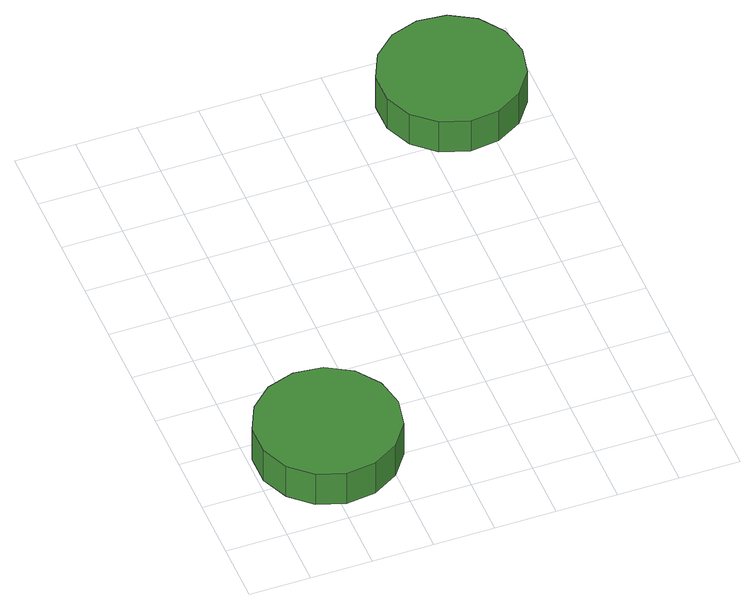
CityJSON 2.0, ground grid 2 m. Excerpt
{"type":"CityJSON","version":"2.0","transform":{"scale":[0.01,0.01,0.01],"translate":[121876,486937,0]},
"CityObjects":{
"tree1":{"type":"SolitaryVegetationObject","attributes":{"function":"something"},"geometry":[{"type":"MultiSurface","lod":"1","boundaries":[[[0,1,2,3,4,5,6,7,8,9,10,11,12,13,14]],[[15,16,17,18,19,20,21,22,23,24,25,26,27,28,29]],[[0,29,28,1]],[[1,28,27,2]],[[2,27,26,3]],[[3,26,25,4]],[[4,25,24,5]],[[5,24,23,6]],[[6,23,22,7]],[[7,22,21,8]],[[8,21,20,9]],[[9,20,19,10]],[[10,19,18,11]],[[11,18,17,12]],[[12,17,16,13]],[[13,16,15,14]],[[14,15,29,0]]]}]},
"tree2":{"type":"SolitaryVegetationObject","attributes":{"function":"something"},"geometry":[{"type":"MultiSurface","lod":"1","boundaries":[[[30,31,32,33,34,35,36,37,38,39,40,41,42,43,44]],[[45,46,47,48,49,50,51,52,53,54,55,56,57,58,59]],[[30,59,58,31]],[[31,58,57,32]],[[32,57,56,33]],[[33,56,55,34]],[[34,55,54,35]],[[35,54,53,36]],[[36,53,52,37]],[[37,52,51,38]],[[38,51,50,39]],[[39,50,49,40]],[[40,49,48,41]],[[41,48,47,42]],[[42,47,46,43]],[[43,46,45,44]],[[44,45,59,30]]]}]}
},
"vertices":[
[474,292,201],[454,386,201],[397,464,201],[313,513,201],[217,523,201],[125,493,201],[54,428,201],[14,340,201],[14,243,201],[54,155,201],[125,90,201],[217,60,201],[313,71,201],[397,119,201],[454,197,201],[454,197,72],[397,119,72],[313,71,72],[217,60,72],[125,90,72],[54,155,72],[14,243,72],[14,340,72],[54,428,72],[125,493,72],[217,523,72],[313,513,72],[397,464,72],[454,386,72],[474,292,72],
[1347,1521,258],[1327,1615,258],[1270,1694,258],[1187,1742,258],[1091,1752,258],[999,1722,258],[927,1657,258],[887,1569,258],[887,1473,258],[927,1384,258],[999,1320,258],[1091,1290,258],[1187,1300,258],[1270,1348,258],[1327,1426,258],[1327,1426,130],[1270,1348,130],[1187,1300,130],[1091,1290,130],[999,1320,130],[927,1384,130],[887,1473,130],[887,1569,130],[927,1657,130],[999,1722,130],[1091,1752,130],[1187,1742,130],[1270,1694,130],[1327,1615,130],[1347,1521,130]
]}
